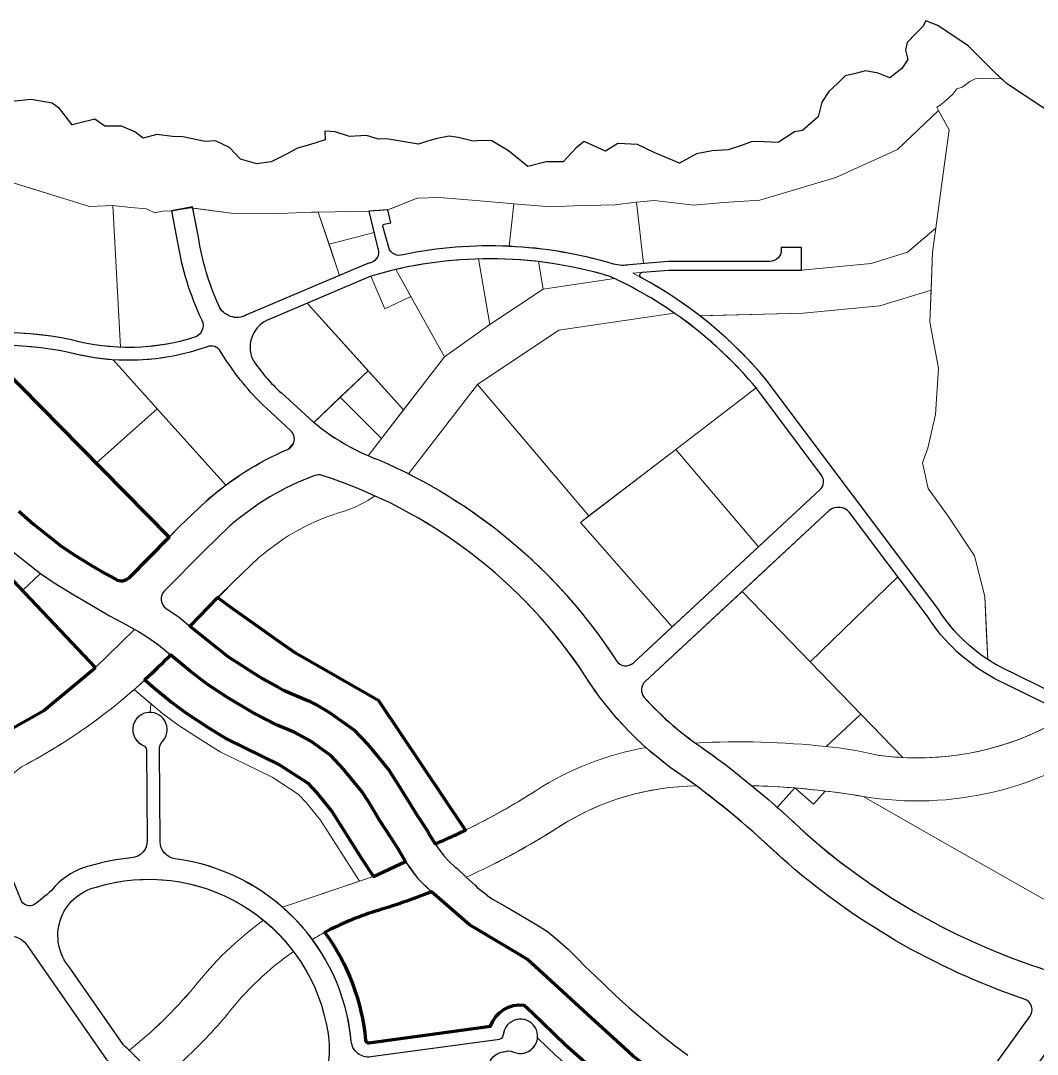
# Model space of a CAD drawing. Header units: millimetres. Extents: x 217071 to 255721, y 463380 to 469875.
# Drawn here: x 239683 to 240393, y 467463 to 468185 of the extents above; entities that cross this region are included whole.
import ezdxf

# ---------------------------------------------------------------- set-up
doc = ezdxf.new("R2010")
doc.units = ezdxf.units.MM
for name, color, linetype, lineweight in [('International_Boundary', 1, 'Continuous', 35), ('LAP BOUNDARY', 160, 'Continuous', 30), ('P_Agro Park', 254, 'Continuous', 0), ('P_Commercial', 10, 'Continuous', 0), ('P_Forward Tree Plantation', 62, 'Continuous', 0), ('P_Mixuse', 30, 'Continuous', 0), ('P_Protected Zone', 102, 'Continuous', 0), ('P_Residential', 2, 'Continuous', 0), ('P_Service', 33, 'Continuous', 0), ('P_Steep Slope', 74, 'Continuous', 0), ('PROPOSED ROAD', 250, 'Continuous', 30)]:
    doc.layers.add(name, color=color, linetype=linetype, lineweight=lineweight)
for name, color, linetype, lineweight, true_color in [('P_Defence', 44, 'Continuous', 0, 0xb06b11), ('P_Future Development', 191, 'Continuous', 0, 0xcb99fe), ('P_Institutional', 134, 'Continuous', 0, 0x1eafa2), ('P_Recreation', 53, 'Continuous', 0, 0xd1d969)]:
    doc.layers.add(name, color=color, linetype=linetype, lineweight=lineweight, true_color=true_color)

msp = doc.modelspace()

# ---------------------------------------------------------------- linework, layer by layer
at = {"layer": 'International_Boundary'}
msp.add_line((239788.29, 468051.92), (239803.02, 468054.78), dxfattribs=at)
at = {"layer": 'LAP BOUNDARY'}
msp.add_lwpolyline([(240408.25, 468116.4), (240371.92, 468140.37), (240362.93, 468148.73), (240344.54, 468167.12), (240323.22, 468181.46), (240314.98, 468184.79), (240312.74, 468180.71), (240307.88, 468175.92), (240301.81, 468169.64), (240300.61, 468164.19), (240302.41, 468157.72), (240298.1, 468151.3), (240289.74, 468144.96), (240281.67, 468148.21), (240272.89, 468149.71), (240265.82, 468148), (240258.53, 468146.21), (240253.25, 468140.93), (240247.18, 468135.36), (240242.39, 468127.79), (240239.69, 468117.57), (240228.82, 468108.18), (240223.25, 468107.15), (240211.72, 468099.81), (240202.11, 468100.23), (240193.76, 468100.3), (240186.21, 468097.64), (240176.9, 468094.63), (240165.84, 468093.8), (240154.77, 468091.8), (240142.89, 468085.3), (240125.77, 468092.51), (240113.71, 468098.37), (240099.9, 468099.01), (240091.33, 468093.69), (240076.36, 468100.49), (240070.7, 468095.95), (240061.71, 468086.23), (240049.93, 468086.23), (240037.11, 468082.99), (240023.46, 468093.83), (240011.87, 468100.87), (240004.09, 468101.08), (239998.8, 468100.58), (239988.52, 468103.29), (239982.16, 468104.08), (239973.88, 468102.58), (239967.01, 468100.64), (239960.66, 468098.59), (239938.49, 468102.36), (239932.72, 468101.96), (239924.5, 468104.59), (239912.68, 468103.79), (239902.48, 468107.22), (239895.38, 468107.64), (239895.59, 468101.57), (239884.6, 468098.17), (239876.17, 468095.66), (239868.24, 468091.28), (239857.8, 468086.26), (239847.97, 468084.78), (239836.59, 468088.08), (239828.69, 468096.13), (239818.96, 468100.82), (239811.84, 468100.51), (239796.29, 468103.61), (239788.92, 468103.79), (239778.13, 468105.4), (239768.48, 468102.77), (239762.71, 468107.08), (239753.43, 468111.08), (239741.78, 468111.08), (239734.8, 468116.03), (239718.98, 468111.97), (239710.08, 468123.43), (239705.05, 468127.18), (239690.34, 468129.65), (239676.56, 468128.46)], dxfattribs=at)
at = {"layer": 'P_Agro Park'}
for points in [[(239771.4, 467612.2), (239770.93, 467675.56, 0.172447), (239768.63, 467678.69, -0.824485), (239773.39, 467701.76), (239773.96, 467707.73), (239762.15, 467717.61, -0.058834), (239683.64, 467663.68, 0.089446), (239651.85, 467629.5, -0.842103), (239668.83, 467613.03, 0.243298), (239668.54, 467606.65), (239683.6, 467569.83, 0.395002), (239692.27, 467567.43, 0.026644), (239704.39, 467577.15, -0.164999), (239731.46, 467594.6, -0.052086), (239760.42, 467600.15, 0.391538)], [(239892.4, 467626.37), (239882.28, 467638.85), (239876.74, 467644.71), (239858.69, 467656.42), (239822.35, 467674.18), (239808.48, 467682.76), (239792.67, 467693.13), (239782.02, 467701), (239777.68, 467704.63), (239773.96, 467707.73), (239773.39, 467701.76, -0.659619), (239781.84, 467681.38, 0.203366), (239779.93, 467675.63), (239780.4, 467611.3, 0.374676), (239790.85, 467599.48, -0.148168), (239865.89, 467565.64), (239919.61, 467583.79)], [(240132.66, 467401), (240110, 467417.65), (240080.7, 467440.97), (240056.26, 467462.44), (240043.83, 467474.52, -0.526978), (240026.62, 467464.74, 0.205676), (240020.49, 467464.72, 0.482569), (240010.03, 467449.12, -0.191247), (240006.47, 467398.16, -0.023632), (239987.12, 467354.74, 0.310277), (239988.44, 467337.63, 0.045428), (240018.79, 467317.93), (240040.98, 467302.98, -0.118501)]]:
    msp.add_lwpolyline(points, format="xyb", close=True, dxfattribs=at)
msp.add_lwpolyline([(239669.25, 467402.3, -0.078133), (239696.56, 467426.66, 0.045141), (239746.34, 467456.21, 0.004656), (239742.76, 467459.55), (239687.12, 467539.75, 0.325451), (239670.58, 467544.62, -0.090435)], format="xyb", dxfattribs=at)
msp.add_lwpolyline([(239669.25, 467402.3, -0.078133), (239696.56, 467426.66, 0.045141), (239746.34, 467456.21, 0.004656), (239742.76, 467459.55), (239687.12, 467539.75, 0.325451), (239670.58, 467544.62, -0.090435)], format="xyb", dxfattribs=at)
at = {"layer": 'P_Commercial', "lineweight": 80}
msp.add_lwpolyline([(239681.66, 467842.22), (239691.94, 467833.22), (239700.8, 467826.23), (239711.15, 467818.06), (239719.62, 467812.32), (239732.36, 467804.35), (239742.08, 467798.82), (239749.38, 467794.67, 0.339932), (239759.04, 467796.01), (239786.71, 467824.12), (239724.95, 467886.74), (239654.92, 467957.75, 0.043478)], format="xyb", dxfattribs=at)
for points in [[(239875.3, 467742.75), (239861.52, 467752.41), (239845.36, 467764.01), (239831.22, 467774.15), (239820.37, 467781.94), (239801.22, 467761.89), (239813.78, 467751.83), (239813.78, 467751.83), (239827.59, 467740.77), (239845.86, 467729.06), (239852.04, 467725.18), (239862.77, 467719.3), (239866.56, 467717.21), (239883.84, 467709.84), (239889.96, 467706.7), (239898.7, 467701.76), (239915.53, 467689.51), (239925.37, 467679.26), (239928.82, 467675.21), (239940.22, 467661.06), (239946.36, 467651.65), (239960.09, 467629.57), (239961.99, 467626.66), (239967.21, 467618.44), (239968.37, 467616.24), (239972.35, 467609.84, 0.008734), (239987.62, 467616.68, 0.001328), (239989.92, 467617.77, 0.002127), (239993.6, 467619.53), (239933.01, 467709.86)], [(239784.09, 467712.3), (239788.21, 467708.87), (239798.38, 467701.34), (239813.85, 467691.2), (239827.19, 467682.95), (239863.63, 467665.14), (239883.18, 467652.45), (239889.81, 467645.44), (239900.52, 467632.23), (239920.81, 467600.11), (239929.37, 467587.09), (239951.6, 467597.7), (239946.44, 467606.38), (239941.82, 467613.66), (239933.41, 467626.5), (239925.99, 467638.94), (239921.1, 467646.44), (239908.44, 467662.07), (239899.69, 467671.36), (239885.69, 467681.54), (239873.94, 467687.94), (239862, 467692.8), (239845.39, 467701.33), (239827.39, 467712.21), (239813.18, 467721.53), (239801.01, 467730.75), (239787.61, 467741.94, -0.015469), (239769.67, 467724.36), (239776.75, 467718.43)], [(240116.08, 467425.59), (240141.73, 467406.74), (240157.42, 467426.56), (240131.87, 467445.67), (240110.48, 467461.68), (240104.26, 467467.39), (240081.5, 467488.25), (240058.58, 467509.27), (240036.84, 467529.2), (240031.9, 467532.14), (240001.41, 467550.23), (239996.31, 467553.26), (239969.76, 467576.37, -0.020604), (239930.12, 467562.7, 0.044423), (239895.41, 467548.09, -0.134799), (239923.81, 467472.8, 0.426909), (239926.07, 467471.01), (240011.05, 467482.62, -0.355657), (240034.6, 467497.36), (240040.06, 467492.13), (240063.05, 467469.79), (240087.12, 467448.64)]]:
    msp.add_lwpolyline(points, format="xyb", close=True, dxfattribs=at)
at = {"layer": 'P_Defence', "lineweight": 80}
msp.add_lwpolyline([(239735.36, 467733.09), (239640.48, 467832.99), (239533.68, 467788.75), (239554.39, 467682.61), (239563.55, 467666.66), (239579.34, 467643.49), (239605.17, 467630.5, 0.10864), (239635.39, 467652.05), (239668.73, 467685.84), (239699.18, 467703.16)], format="xyb", close=True, dxfattribs=at)
msp.add_lwpolyline([(239735.36, 467733.09), (239640.48, 467832.99), (239533.68, 467788.75), (239554.39, 467682.61), (239563.55, 467666.66), (239579.34, 467643.49), (239605.17, 467630.5, 0.10864), (239635.39, 467652.05), (239668.73, 467685.84), (239699.18, 467703.16)], format="xyb", close=True, dxfattribs=at)
at = {"layer": 'P_Forward Tree Plantation'}
for points in [[(239640.73, 467846.79), (239632.33, 467855.09), (239628.89, 467858.51), (239621.1, 467867.05), (239613.54, 467876.02), (239606.11, 467885.06), (239600.35, 467892), (239595.42, 467897.42, 0.278887), (239581.14, 467902.59), (239623.92, 467826.13), (239640.48, 467832.99), (239684.21, 467786.94), (239696.97, 467798.68), (239685.93, 467807.39), (239676.59, 467814.76), (239665.85, 467824.17), (239657.63, 467831.37), (239647.91, 467840.08)], [(239640.73, 467846.79), (239632.33, 467855.09), (239628.89, 467858.51), (239621.1, 467867.05), (239613.54, 467876.02), (239606.11, 467885.06), (239600.35, 467892), (239595.42, 467897.42, 0.278887), (239581.14, 467902.59), (239623.92, 467826.13), (239640.48, 467832.99), (239684.21, 467786.94), (239696.97, 467798.68), (239685.93, 467807.39), (239676.59, 467814.76), (239665.85, 467824.17), (239657.63, 467831.37), (239647.91, 467840.08)], [(239900.52, 467632.23), (239889.81, 467645.44), (239883.18, 467652.45), (239863.63, 467665.14), (239827.19, 467682.95), (239813.85, 467691.2), (239798.38, 467701.34), (239788.21, 467708.87), (239784.09, 467712.3), (239776.75, 467718.43), (239769.67, 467724.36, -0.00622), (239762.15, 467717.61), (239777.68, 467704.63), (239782.02, 467701), (239792.67, 467693.13), (239808.48, 467682.76), (239822.35, 467674.18), (239858.69, 467656.42), (239876.74, 467644.71), (239882.28, 467638.85), (239892.4, 467626.37), (239919.61, 467583.79), (239929.37, 467587.09), (239920.81, 467600.11)], [(239900.52, 467632.23), (239889.81, 467645.44), (239883.18, 467652.45), (239863.63, 467665.14), (239827.19, 467682.95), (239813.85, 467691.2), (239798.38, 467701.34), (239788.21, 467708.87), (239784.09, 467712.3), (239776.75, 467718.43), (239769.67, 467724.36, -0.00622), (239762.15, 467717.61), (239777.68, 467704.63), (239782.02, 467701), (239792.67, 467693.13), (239808.48, 467682.76), (239822.35, 467674.18), (239858.69, 467656.42), (239876.74, 467644.71), (239882.28, 467638.85), (239892.4, 467626.37), (239919.61, 467583.79), (239929.37, 467587.09), (239920.81, 467600.11)], [(240019.9, 467476.43, -1.004423), (240043.83, 467474.52), (240056.26, 467462.44), (240080.7, 467440.97), (240110, 467417.65), (240132.66, 467401, -0.009351), (240141.73, 467406.74), (240116.08, 467425.59), (240087.12, 467448.64), (240063.05, 467469.79), (240040.06, 467492.13), (240034.6, 467497.36, 0.355657), (240011.05, 467482.62), (239926.07, 467471.01, -0.426909), (239923.81, 467472.8, 0.134799), (239895.41, 467548.09, 0.011862), (239886.63, 467543.16, -0.136918), (239913.85, 467471.88, 0.426909), (239927.43, 467461.1), (240015.69, 467473.17, 0.369486)], [(240019.9, 467476.43, -1.004423), (240043.83, 467474.52), (240056.26, 467462.44), (240080.7, 467440.97), (240110, 467417.65), (240132.66, 467401, -0.009351), (240141.73, 467406.74), (240116.08, 467425.59), (240087.12, 467448.64), (240063.05, 467469.79), (240040.06, 467492.13), (240034.6, 467497.36, 0.355657), (240011.05, 467482.62), (239926.07, 467471.01, -0.426909), (239923.81, 467472.8, 0.134799), (239895.41, 467548.09, 0.011862), (239886.63, 467543.16, -0.136918), (239913.85, 467471.88, 0.426909), (239927.43, 467461.1), (240015.69, 467473.17, 0.369486)]]:
    msp.add_lwpolyline(points, format="xyb", close=True, dxfattribs=at)
at = {"layer": 'P_Future Development'}
msp.add_lwpolyline([(240509.29, 467655.47), (240445.99, 467685.15, -0.203173), (240271.07, 467643.03), (240338.44, 467604.66), (240360.25, 467592.23), (240404.85, 467566.83), (240447.56, 467542.5), (240456.03, 467552.99), (240464.01, 467565.81), (240512.69, 467644, 0.449337)], format="xyb", close=True, dxfattribs=at)
msp.add_lwpolyline([(240509.29, 467655.47), (240445.99, 467685.15, -0.203173), (240271.07, 467643.03), (240338.44, 467604.66), (240360.25, 467592.23), (240404.85, 467566.83), (240447.56, 467542.5), (240456.03, 467552.99), (240464.01, 467565.81), (240512.69, 467644, 0.449337)], format="xyb", close=True, dxfattribs=at)
msp.add_lwpolyline([(240509.29, 467655.47), (240445.99, 467685.15, -0.203173), (240271.07, 467643.03), (240338.44, 467604.66), (240360.25, 467592.23), (240404.85, 467566.83), (240447.56, 467542.5), (240456.03, 467552.99), (240464.01, 467565.81), (240512.69, 467644, 0.449337)], format="xyb", close=True, dxfattribs=at)
at = {"layer": 'P_Institutional'}
for points in [[(239950.24, 467912.95), (239925.52, 467940.37), (239906.17, 467921.91), (239934.91, 467893.08)], [(239720.07, 467783.74), (239706.52, 467792.2), (239696.97, 467798.68), (239684.21, 467786.94), (239735.36, 467733.09), (239762.6, 467759.57), (239753.93, 467764.47), (239745.12, 467769.25), (239730.1, 467778.03)]]:
    msp.add_lwpolyline(points, close=True, dxfattribs=at)
msp.add_lwpolyline([(239805.45, 467467.14, -0.025053), (239779.27, 467443.65, -0.012333), (239788.05, 467432.46, -0.079942), (239830.01, 467352.6, 0.529377), (239841.28, 467348.57, 0.027293), (239860.44, 467374.02, 0.069213), (239895.61, 467446.38, 0.127999), (239896.28, 467484.52, 0.110381), (239873.55, 467534.75, 0.075663), (239827.19, 467490.76, -0.022862)], format="xyb", close=True, dxfattribs=at)
at = {"layer": 'P_Mixuse'}
for points in [[(240073.72, 467834.43), (240079.55, 467838.89), (240045.64, 467879.05), (240001.91, 467930.83), (239953.74, 467868.37, -0.03774), (240001.7, 467839.48, -0.033081), (240039.76, 467808.46), (240039.76, 467808.46, -0.023517), (240064.08, 467783.58, -0.039073), (240098.74, 467737.93, 0.46582), (240110.9, 467736.42), (240137.82, 467761.41)], [(240234.23, 467737.02), (240186.66, 467786.27), (240118.9, 467723.38, 0.408377), (240118.37, 467712.2, 0.056607), (240154.01, 467680.33, -0.040474), (240245.37, 467677.85), (240269.46, 467700.55)], [(240224.39, 467623.44, -0.003227), (240230.57, 467617.6, 0.053146), (240312.06, 467559.65, 0.013303), (240334.26, 467547.94, 0.027972), (240382.77, 467527.27, 0.020538), (240419.71, 467515.6, 0.297408), (240428.02, 467518.3), (240447.56, 467542.5), (240404.85, 467566.83), (240360.25, 467592.23), (240338.44, 467604.66), (240271.07, 467643.03, 0.011984), (240244.56, 467646.83), (240236.56, 467637.55), (240223.35, 467648.94), (240211.2, 467635.41, -0.006766)]]:
    msp.add_lwpolyline(points, format="xyb", close=True, dxfattribs=at)
at = {"layer": 'P_Protected Zone'}
for points in [[(240319.61, 468023.11), (240321.84, 468039.81), (240302.08, 468023.15), (240276.76, 468015.14), (240228.13, 468010.59), (240135.34, 468010.65, 0.024089), (240135.34, 468010.65), (240110.28, 468008.47, -0.047113), (240157.24, 467978.65), (240164.02, 467978.83, 0.004784), (240164.02, 467978.83), (240229.52, 467980.59), (240282.75, 467985.57), (240318.57, 467996.61), (240318.57, 467996.61)], [(240319.61, 468023.11), (240321.84, 468039.81), (240302.08, 468023.15), (240276.76, 468015.14), (240228.13, 468010.59), (240135.34, 468010.65), (240110.28, 468008.47, -0.047113), (240157.24, 467978.65), (240164.02, 467978.83), (240229.52, 467980.59), (240282.75, 467985.57), (240318.57, 467996.61)], [(240058.73, 467968.56), (240139.32, 467980.64, 0.042131), (240097.5, 468004.71), (240047.69, 467997.24), (240010.55, 467972.58), (239978.89, 467950.12), (239925.59, 467880.99, 0.01312), (239933.07, 467878, -0.015354), (239953.74, 467868.37), (240001.91, 467930.83)], [(240058.73, 467968.56), (240139.32, 467980.64, 0.042131), (240097.5, 468004.71), (240047.69, 467997.24), (240010.55, 467972.58), (239978.89, 467950.12), (239925.59, 467880.99, 0.01312), (239933.07, 467878, -0.015354), (239953.74, 467868.37), (240001.91, 467930.83)], [(239909.07, 467842.33, 0.067645), (239930.47, 467852.92, 0.028493), (239893.59, 467867.22, 0.167239), (239888.38, 467867.13, 0.093952), (239828.84, 467831.67), (239811.08, 467814.66), (239783.43, 467786.57, 0.46606), (239784.59, 467774.37), (239793.66, 467768.12), (239799.98, 467762.88), (239801.2, 467761.86), (239820.37, 467781.94), (239832.15, 467793.3), (239849.14, 467809.57, -0.110763)], [(239909.07, 467842.33, 0.067645), (239930.47, 467852.92, 0.028493), (239893.59, 467867.22, 0.167239), (239888.38, 467867.13, 0.093952), (239828.84, 467831.67), (239811.08, 467814.66), (239783.43, 467786.57, 0.46606), (239784.59, 467774.37), (239793.66, 467768.12), (239799.98, 467762.88), (239801.2, 467761.86), (239820.37, 467781.94), (239832.15, 467793.3), (239849.14, 467809.57, -0.110763)], [(239652.01, 467629.75, -0.088881), (239683.64, 467663.68, 0.080627), (239787.61, 467741.94), (239784.63, 467744.43), (239779.17, 467748.96), (239770.87, 467754.68), (239765.17, 467758.11), (239762.6, 467759.57), (239735.36, 467733.09), (239699.18, 467703.16), (239668.73, 467685.84), (239635.39, 467652.05, -0.242086), (239561.43, 467624.13), (239561.95, 467618.44), (239562.68, 467610.31), (239564.93, 467602.01), (239566.41, 467594.17, 0.181529)], [(239652.01, 467629.75, -0.088881), (239683.64, 467663.68, 0.080627), (239787.61, 467741.94), (239784.63, 467744.43), (239779.17, 467748.96), (239770.87, 467754.68), (239765.17, 467758.11), (239762.6, 467759.57), (239735.36, 467733.09), (239699.18, 467703.16), (239668.73, 467685.84), (239635.39, 467652.05, -0.242086), (239561.43, 467624.13), (239561.95, 467618.44), (239562.68, 467610.31), (239564.93, 467602.01), (239566.41, 467594.17, 0.181529)], [(240445.99, 467685.15), (240415.37, 467699.51), (240414.43, 467699.97, -0.176524), (240280.22, 467672.03, 0.038426), (240245.37, 467677.85, 0.040388), (240154.01, 467680.33, 0.003981), (240154.01, 467680.33, 0.009262), (240160.49, 467675.91, -0.015801), (240193.45, 467650.53, -0.034934), (240271.07, 467643.03, 0.203173)], [(240445.99, 467685.15), (240415.37, 467699.51), (240414.43, 467699.97, -0.176524), (240280.22, 467672.03, 0.038426), (240245.37, 467677.85, 0.040388), (240154.01, 467680.33, 0.009262), (240160.49, 467675.91, -0.015801), (240193.45, 467650.53, -0.034934), (240271.07, 467643.03, 0.203173)], [(240269.46, 467700.55), (240245.37, 467677.85, -0.038426), (240280.22, 467672.03, 0.023266), (240298.76, 467670.22)], [(240269.46, 467700.55), (240245.37, 467677.85, -0.038426), (240280.22, 467672.03, 0.023266), (240298.76, 467670.22)], [(240058.55, 467621.61, -0.142433), (240154.79, 467650.34, 0.003865), (240146.88, 467656.14, -0.036594), (240119.54, 467677.14, 0.098505), (240043.23, 467647.42, -0.03187), (239989.92, 467617.77, -0.001328), (239987.62, 467616.68, -0.008741), (239972.34, 467609.84), (239972.6, 467609.43), (239974.37, 467606.82), (239978.39, 467601.6), (239981.8, 467597.95), (239986.36, 467593.71), (239987.61, 467592.83), (239994.1, 467586.63, 0.010116), (240012.68, 467595.5, 0.025938)], [(240058.55, 467621.61, -0.142433), (240154.79, 467650.34, 0.003865), (240146.88, 467656.14, -0.036594), (240119.54, 467677.14, 0.098505), (240043.23, 467647.42, -0.03187), (239989.92, 467617.77, -0.001328), (239987.62, 467616.68, -0.008741), (239972.34, 467609.84), (239972.6, 467609.43), (239974.37, 467606.82), (239978.39, 467601.6), (239981.8, 467597.95), (239986.36, 467593.71), (239987.61, 467592.83), (239994.1, 467586.63, 0.010116), (240012.68, 467595.5, 0.025938)], [(240244.56, 467646.83, 0.00954), (240223.35, 467648.94), (240236.56, 467637.55)], [(240244.56, 467646.83, 0.00954), (240223.35, 467648.94), (240236.56, 467637.55)], [(239960.07, 467586.06), (239954.91, 467592.75), (239952.63, 467596.12), (239951.6, 467597.7), (239929.37, 467587.09), (239865.89, 467565.64, -0.054036), (239886.63, 467543.16, -0.011862), (239895.41, 467548.09, -0.044423), (239930.12, 467562.7, 0.020604), (239969.76, 467576.37), (239964.83, 467580.96)], [(239960.07, 467586.06), (239954.91, 467592.75), (239952.63, 467596.12), (239951.6, 467597.7), (239929.37, 467587.09), (239865.89, 467565.64, -0.054036), (239886.63, 467543.16, -0.011862), (239895.41, 467548.09, -0.044423), (239930.12, 467562.7, 0.020604), (239969.76, 467576.37), (239964.83, 467580.96)], [(239873.55, 467534.75, 0.060204), (239852.55, 467556.63, 0.070132), (239803.87, 467509.64, -0.049093), (239758.82, 467465.7, -0.026498), (239779.23, 467443.63, 0.025084), (239805.45, 467467.14, 0.022862), (239827.19, 467490.76, -0.075663)], [(239873.55, 467534.75, 0.060204), (239852.55, 467556.63, 0.070132), (239803.87, 467509.64, -0.049093), (239758.82, 467465.7, -0.026498), (239779.23, 467443.63, 0.025084), (239805.45, 467467.14, 0.022862), (239827.19, 467490.76, -0.075663)]]:
    msp.add_lwpolyline(points, format="xyb", close=True, dxfattribs=at)
at = {"layer": 'P_Recreation'}
for points in [[(239906.17, 467921.91), (239887.69, 467904.29, 0.072829), (239925.59, 467880.99), (239934.91, 467893.08)], [(239906.17, 467921.91), (239887.69, 467904.29, 0.072829), (239925.59, 467880.99), (239934.91, 467893.08)], [(239930.47, 467852.92, -0.067645), (239909.07, 467842.33, 0.110763), (239849.14, 467809.57), (239832.15, 467793.3), (239814.57, 467775.45), (239801.2, 467761.86), (239808.17, 467756.02), (239818.5, 467747.41), (239829.01, 467739.63), (239844.05, 467729.98), (239852.04, 467725.18), (239858.22, 467721.62), (239861.74, 467719.51), (239871.8, 467714.72), (239877.42, 467712.37), (239883.84, 467709.84), (239889.96, 467706.7), (239898.7, 467701.76), (239915.53, 467689.51), (239925.37, 467679.26), (239928.82, 467675.21), (239940.22, 467661.06), (239946.36, 467651.65), (239953.77, 467639.23), (239961.99, 467626.66), (239967.21, 467618.44), (239969.36, 467614.38), (239972.34, 467609.84, 0.008741), (239987.62, 467616.68, 0.001328), (239989.92, 467617.77, 0.03187), (240043.23, 467647.42, -0.098505), (240119.54, 467677.14, -0.070281), (240076.93, 467727.49, 0.141534)], [(239930.47, 467852.92, -0.067645), (239909.07, 467842.33, 0.110763), (239849.14, 467809.57), (239832.15, 467793.3), (239820.72, 467781.69), (239831.22, 467774.15), (239845.36, 467764.01), (239861.52, 467752.41), (239875.3, 467742.75), (239933.01, 467709.86), (239993.6, 467619.53, 0.029741), (240043.23, 467647.42, -0.098505), (240119.54, 467677.14, -0.070281), (240076.93, 467727.49, 0.141534)], [(239930.47, 467852.92, -0.067645), (239909.07, 467842.33, 0.110763), (239849.14, 467809.57), (239832.15, 467793.3), (239820.72, 467781.69), (239831.22, 467774.15), (239845.36, 467764.01), (239861.52, 467752.41), (239875.3, 467742.75), (239933.01, 467709.86), (239993.6, 467619.53, 0.029741), (240043.23, 467647.42, -0.098505), (240119.54, 467677.14, -0.070281), (240076.93, 467727.49, 0.141534)], [(239930.47, 467852.92, -0.067645), (239909.07, 467842.33, 0.110763), (239849.14, 467809.57), (239832.15, 467793.3), (239820.72, 467781.69), (239831.22, 467774.15), (239845.36, 467764.01), (239861.52, 467752.41), (239875.3, 467742.75), (239933.01, 467709.86), (239993.6, 467619.53, 0.029741), (240043.23, 467647.42, -0.098505), (240119.54, 467677.14, -0.070281), (240076.93, 467727.49, 0.141534)], [(239735.94, 467579.76, 0.563238), (239717.33, 467523.4), (239754.53, 467469.79, -0.005324), (239758.83, 467465.71, 0.049083), (239803.87, 467509.64, -0.070132), (239852.55, 467556.63, 0.249832)], [(239735.94, 467579.76, 0.563238), (239717.33, 467523.4), (239754.53, 467469.79, -0.005324), (239758.83, 467465.71, 0.049083), (239803.87, 467509.64, -0.070132), (239852.55, 467556.63, 0.249832)]]:
    msp.add_lwpolyline(points, format="xyb", close=True, dxfattribs=at)
msp.add_lwpolyline([(240359.96, 467451.19), (240387.53, 467489.27, 0.504739), (240383.62, 467501.54, -0.099751), (240214.31, 467599.95, 0.030764), (240154.79, 467650.34, 0.140991), (240059.41, 467622.16, -0.026438), (240012.68, 467595.5, -0.010116), (239994.1, 467586.63), (239994.24, 467586.5), (240000.41, 467580.99), (240001.8, 467579.47), (240007.17, 467575.22), (240010.3, 467572.78), (240012.78, 467571.15), (240022.45, 467565.62), (240030.76, 467560.84), (240038.33, 467556.31), (240043.42, 467553.43), (240050.82, 467548.76), (240056.25, 467544.39), (240065.16, 467536.37), (240071.26, 467530.27), (240077.38, 467524.07), (240084.22, 467517.55), (240090.06, 467511.98), (240098.38, 467503.76), (240107.83, 467495.39), (240116.84, 467487.67), (240125.68, 467480.26), (240132.27, 467474.99), (240139.81, 467468.97), (240148.71, 467462.41)], format="xyb", dxfattribs=at)
msp.add_lwpolyline([(240359.96, 467451.19), (240387.53, 467489.27, 0.504739), (240383.62, 467501.54, -0.099751), (240214.31, 467599.95, 0.030764), (240154.79, 467650.34, 0.140991), (240059.41, 467622.16, -0.026438), (240012.68, 467595.5, -0.010116), (239994.1, 467586.63), (239994.24, 467586.5), (240000.41, 467580.99), (240001.8, 467579.47), (240007.17, 467575.22), (240010.3, 467572.78), (240012.78, 467571.15), (240022.45, 467565.62), (240030.76, 467560.84), (240038.33, 467556.31), (240043.42, 467553.43), (240050.82, 467548.76), (240056.25, 467544.39), (240065.16, 467536.37), (240071.26, 467530.27), (240077.38, 467524.07), (240084.22, 467517.55), (240090.06, 467511.98), (240098.38, 467503.76), (240107.83, 467495.39), (240116.84, 467487.67), (240125.68, 467480.26), (240132.27, 467474.99), (240139.81, 467468.97), (240148.71, 467462.41)], format="xyb", dxfattribs=at)
msp.add_lwpolyline([(240359.96, 467451.19), (240387.53, 467489.27, 0.504739), (240383.62, 467501.54, -0.099751), (240214.31, 467599.95, 0.030764), (240154.79, 467650.34, 0.140991), (240059.41, 467622.16, -0.026438), (240012.68, 467595.5, -0.010116), (239994.1, 467586.63), (239994.24, 467586.5), (240000.41, 467580.99), (240001.8, 467579.47), (240007.17, 467575.22), (240010.3, 467572.78), (240012.78, 467571.15), (240022.45, 467565.62), (240030.76, 467560.84), (240038.33, 467556.31), (240043.42, 467553.43), (240050.82, 467548.76), (240056.25, 467544.39), (240065.16, 467536.37), (240071.26, 467530.27), (240077.38, 467524.07), (240084.22, 467517.55), (240090.06, 467511.98), (240098.38, 467503.76), (240107.83, 467495.39), (240116.84, 467487.67), (240125.68, 467480.26), (240132.27, 467474.99), (240139.81, 467468.97), (240148.71, 467462.41)], format="xyb", dxfattribs=at)
msp.add_lwpolyline([(240359.96, 467451.19), (240387.53, 467489.27, 0.504739), (240383.62, 467501.54, -0.099751), (240214.31, 467599.95, 0.030764), (240154.79, 467650.34, 0.140991), (240059.41, 467622.16, -0.026438), (240012.68, 467595.5, -0.010116), (239994.1, 467586.63), (239994.24, 467586.5), (240000.41, 467580.99), (240001.8, 467579.47), (240007.17, 467575.22), (240010.3, 467572.78), (240012.78, 467571.15), (240022.45, 467565.62), (240030.76, 467560.84), (240038.33, 467556.31), (240043.42, 467553.43), (240050.82, 467548.76), (240056.25, 467544.39), (240065.16, 467536.37), (240071.26, 467530.27), (240077.38, 467524.07), (240084.22, 467517.55), (240090.06, 467511.98), (240098.38, 467503.76), (240107.83, 467495.39), (240116.84, 467487.67), (240125.68, 467480.26), (240132.27, 467474.99), (240139.81, 467468.97), (240148.71, 467462.41)], format="xyb", dxfattribs=at)
at = {"layer": 'P_Residential'}
for points in [[(240321.84, 468039.81), (240326.25, 468072.84), (240331.07, 468108.62), (240323.76, 468122.06), (240295.09, 468094.91), (240252.16, 468075.37), (240199.09, 468059.55), (240173.71, 468057.87), (240152.88, 468055.87), (240125.16, 468059.16), (240112.86, 468058), (240117.7, 468015.14), (240135.08, 468016.65), (240205.95, 468016.6, 0.414391), (240213.95, 468024.6), (240213.95, 468026.43), (240228.03, 468026.43), (240228.13, 468010.59), (240276.76, 468015.14), (240302.08, 468023.15)], [(239747.4, 468055.78), (239731.08, 468055.09), (239678.6, 468071.42), (239663.04, 468073.29), (239650.41, 468072.04), (239652.17, 467966.61, -0.065097), (239718.61, 467961.94, 0.056687), (239752.6, 467956.71)], [(240027.18, 468056.99), (240000.94, 468059.17), (239975.17, 468061.37), (239959.92, 468060.92), (239939.25, 468052.6), (239941.51, 468043.63), (239936.7, 468042.6, 0.429215), (239935.94, 468041.36), (239939.96, 468026.32, 0.427432), (239950.06, 468021.36, -0.062144), (240024.08, 468027.2)], [(240112.86, 468058), (240097.88, 468056.3), (240069.02, 468055.42), (240053.15, 468054.76), (240027.18, 468056.99), (240024.08, 468027.2, -0.061837), (240096.93, 468014.78, 0.113018), (240107.91, 468014.29), (240117.7, 468015.14)], [(239792.35, 468031.01), (239788.29, 468051.92), (239782.07, 468051.69), (239776.62, 468050.69), (239770.84, 468053.37), (239760.01, 468054.37), (239747.4, 468055.78), (239752.6, 467956.71, 0.08682), (239804.57, 467963.72, 0.43968), (239809.51, 467975.63, -0.072719)], [(239890.62, 468051.11), (239886.12, 468051.02), (239864.05, 468050.13), (239829.91, 468050.35), (239803.18, 468053.95), (239807.13, 468033.6, 0.067322), (239821.26, 467985.95, 0.449583), (239840.71, 467979.31), (239905.65, 468006.92)], [(239929.68, 468036.89), (239898.27, 468028.61), (239905.65, 468006.92), (239924.29, 468014.85, -0.002024), (239926.62, 468015.54, 0.375277), (239932.93, 468023.61)], [(240002.52, 468018.4, 0.050134), (239944.81, 468011), (239978.89, 467950.12), (240010.55, 467972.58)], [(240044.46, 468016.52, 0.036124), (240002.52, 468018.4), (240010.55, 467972.58), (240047.69, 467997.24)], [(239944.81, 468011, 0.015522), (239927.35, 468006.37), (239937.28, 467983.63), (239955.29, 467992.27)], [(240321.58, 467909.84), (240323.68, 467942.13), (240317.8, 467974.32), (240318.57, 467996.61), (240282.75, 467985.57), (240229.52, 467980.59), (240157.24, 467978.65, -0.054594), (240203.52, 467933.86), (240323.21, 467774.21, 0.106592), (240358.18, 467738.66), (240356.9, 467760.22), (240356, 467782.64), (240348.83, 467811.04), (240330.57, 467838.87), (240316.5, 467858.06), (240312.61, 467875.99), (240316.2, 467886.16)], [(239883.02, 467987.52), (239856.99, 467976.45, 0.438618), (239845.05, 467948.12, 0.065927), (239864.99, 467924.82), (239881.58, 467909.68, 0.01326), (239887.69, 467904.29), (239925.52, 467940.37)], [(240196.44, 467928.29, 0.067854), (240139.32, 467980.64), (240058.73, 467968.56), (240001.91, 467930.83), (240079.55, 467838.89), (240140.28, 467885.33)], [(239716.54, 467953.17, 0.062553), (239654.92, 467957.75), (239724.95, 467886.74), (239735.67, 467875.87), (239778.28, 467913.83), (239747.68, 467947.97, -0.049105)], [(239827.05, 467946.84), (239822.62, 467953.86, 0.35206), (239813.15, 467957.13, -0.103657), (239747.68, 467947.97), (239778.28, 467913.83), (239826.15, 467860.41, -0.059455), (239869.24, 467885.34, 0.030189), (239870.1, 467885.77), (239873.57, 467889.88, 0.306617), (239871.47, 467898.6), (239854.77, 467913.84, -0.056727)], [(240196.44, 467928.29), (240140.28, 467885.33), (240198, 467817.25), (240240.89, 467857.06, 0.383855), (240241.85, 467867.72)], [(239778.28, 467913.83), (239735.67, 467875.87), (239786.71, 467824.12), (239794.23, 467831.75), (239812.57, 467849.32, -0.020884), (239826.15, 467860.41)], [(240261.58, 467841.41, 0.405386), (240247.49, 467842.72), (240186.66, 467786.27), (240234.23, 467737.02), (240295.29, 467796.45)], [(240315.8, 467769.09), (240295.29, 467796.45), (240234.23, 467737.02), (240298.76, 467670.22, 0.152631), (240414.43, 467699.97), (240363.13, 467725.26, -0.128788)]]:
    msp.add_lwpolyline(points, format="xyb", close=True, dxfattribs=at)
for points in [[(239929.68, 468036.89), (239926.02, 468051.83), (239890.62, 468051.11), (239898.27, 468028.61)], [(239955.29, 467992.27), (239937.28, 467983.63), (239927.35, 468006.37), (239883.02, 467987.52), (239950.24, 467912.95), (239978.89, 467950.12)], [(240140.28, 467885.33), (240073.72, 467834.43), (240137.82, 467761.41), (240198, 467817.25)]]:
    msp.add_lwpolyline(points, close=True, dxfattribs=at)
at = {"layer": 'P_Service'}
for points in [[(240097.5, 468004.71, 0.003037), (240094.33, 468006.17, 0.043865), (240044.46, 468016.52), (240047.69, 467997.24)], [(240097.5, 468004.71, 0.003037), (240094.33, 468006.17, 0.043865), (240044.46, 468016.52), (240047.69, 467997.24)], [(240223.35, 467648.94, 0.013397), (240193.45, 467650.53, -0.008853), (240211.2, 467635.41)], [(240223.35, 467648.94, 0.013397), (240193.45, 467650.53, -0.008853), (240211.2, 467635.41)]]:
    msp.add_lwpolyline(points, format="xyb", close=True, dxfattribs=at)
at = {"layer": 'P_Steep Slope'}
for points in [[(239678.6, 468071.42), (239686.08, 468069.09), (239731.08, 468055.09), (239747.4, 468055.78), (239747.4, 468055.78), (239760.01, 468054.37), (239770.84, 468053.37), (239776.62, 468050.69), (239782.07, 468051.69), (239788.29, 468051.92), (239802.11, 468054.09), (239811.16, 468052.87), (239829.91, 468050.35), (239864.05, 468050.13), (239886.12, 468051.02), (239890.62, 468051.11), (239926.02, 468051.83), (239933.69, 468052.28), (239939.65, 468052.78), (239959.92, 468060.92), (239975.17, 468061.37), (240000.94, 468059.17), (240027.18, 468056.99), (240053.15, 468054.76), (240069.02, 468055.42), (240097.88, 468056.3), (240112.86, 468058), (240125.16, 468059.16), (240152.88, 468055.87), (240173.71, 468057.87), (240199.09, 468059.55), (240252.16, 468075.37), (240295.09, 468094.91), (240323.76, 468122.06), (240322.54, 468124.32), (240324.94, 468125.88), (240328.41, 468128.6), (240333.64, 468133.45), (240336.62, 468137.16), (240340.22, 468138.35), (240345.61, 468142.26), (240349.26, 468144.07), (240355.11, 468144.65), (240359.97, 468144.3), (240367.79, 468144.21), (240362.93, 468148.73), (240344.54, 468167.12), (240323.22, 468181.46), (240314.98, 468184.79), (240312.74, 468180.71), (240307.88, 468175.92), (240301.81, 468169.64), (240300.61, 468164.19), (240302.41, 468157.72), (240298.1, 468151.3), (240289.74, 468144.96), (240281.67, 468148.21), (240272.89, 468149.71), (240265.82, 468148), (240258.53, 468146.21), (240253.25, 468140.93), (240247.18, 468135.36), (240242.39, 468127.79), (240239.69, 468117.57), (240228.82, 468108.18), (240223.25, 468107.15), (240211.72, 468099.81), (240202.11, 468100.23), (240193.76, 468100.3), (240186.21, 468097.64), (240176.9, 468094.63), (240165.84, 468093.8), (240154.77, 468091.8), (240142.89, 468085.3), (240125.77, 468092.51), (240113.71, 468098.37), (240099.9, 468099.01), (240091.33, 468093.69), (240076.36, 468100.49), (240070.7, 468095.95), (240061.71, 468086.23), (240049.93, 468086.23), (240037.11, 468082.99), (240023.46, 468093.83), (240011.87, 468100.87), (240004.09, 468101.08), (239998.8, 468100.58), (239988.52, 468103.29), (239982.16, 468104.08), (239973.88, 468102.58), (239967.01, 468100.64), (239960.66, 468098.59), (239938.49, 468102.36), (239932.72, 468101.96), (239924.5, 468104.59), (239912.68, 468103.79), (239902.48, 468107.22), (239895.38, 468107.64), (239895.59, 468101.57), (239884.6, 468098.17), (239876.17, 468095.66), (239868.24, 468091.28), (239857.8, 468086.26), (239847.97, 468084.78), (239836.59, 468088.08), (239828.69, 468096.13), (239818.96, 468100.82), (239811.84, 468100.51), (239796.29, 468103.61), (239788.92, 468103.79), (239778.13, 468105.4), (239768.48, 468102.77), (239762.71, 468107.08), (239753.43, 468111.08), (239741.78, 468111.08), (239734.8, 468116.03), (239718.98, 468111.97), (239710.08, 468123.43), (239705.05, 468127.18), (239690.34, 468129.65), (239676.56, 468128.46)], [(239678.6, 468071.42), (239686.08, 468069.09), (239731.08, 468055.09), (239747.4, 468055.78), (239760.01, 468054.37), (239770.84, 468053.37), (239776.62, 468050.69), (239782.07, 468051.69), (239788.29, 468051.92), (239802.11, 468054.09), (239811.16, 468052.87), (239829.91, 468050.35), (239864.05, 468050.13), (239886.12, 468051.02), (239890.62, 468051.11), (239926.02, 468051.83), (239933.69, 468052.28), (239939.65, 468052.78), (239959.92, 468060.92), (239975.17, 468061.37), (240000.94, 468059.17), (240027.18, 468056.99), (240053.15, 468054.76), (240069.02, 468055.42), (240097.88, 468056.3), (240112.86, 468058), (240125.16, 468059.16), (240152.88, 468055.87), (240173.71, 468057.87), (240199.09, 468059.55), (240252.16, 468075.37), (240295.09, 468094.91), (240323.76, 468122.06), (240322.54, 468124.32), (240324.94, 468125.88), (240328.41, 468128.6), (240333.64, 468133.45), (240336.62, 468137.16), (240340.22, 468138.35), (240345.61, 468142.26), (240349.26, 468144.07), (240355.11, 468144.65), (240359.97, 468144.3), (240367.79, 468144.21), (240362.93, 468148.73), (240344.54, 468167.12), (240323.22, 468181.46), (240314.98, 468184.79), (240312.74, 468180.71), (240307.88, 468175.92), (240301.81, 468169.64), (240300.61, 468164.19), (240302.41, 468157.72), (240298.1, 468151.3), (240289.74, 468144.96), (240281.67, 468148.21), (240272.89, 468149.71), (240265.82, 468148), (240258.53, 468146.21), (240253.25, 468140.93), (240247.18, 468135.36), (240242.39, 468127.79), (240239.69, 468117.57), (240228.82, 468108.18), (240223.25, 468107.15), (240211.72, 468099.81), (240202.11, 468100.23), (240193.76, 468100.3), (240186.21, 468097.64), (240176.9, 468094.63), (240165.84, 468093.8), (240154.77, 468091.8), (240142.89, 468085.3), (240125.77, 468092.51), (240113.71, 468098.37), (240099.9, 468099.01), (240091.33, 468093.69), (240076.36, 468100.49), (240070.7, 468095.95), (240061.71, 468086.23), (240049.93, 468086.23), (240037.11, 468082.99), (240023.46, 468093.83), (240011.87, 468100.87), (240004.09, 468101.08), (239998.8, 468100.58), (239988.52, 468103.29), (239982.16, 468104.08), (239973.88, 468102.58), (239967.01, 468100.64), (239960.66, 468098.59), (239938.49, 468102.36), (239932.72, 468101.96), (239924.5, 468104.59), (239912.68, 468103.79), (239902.48, 468107.22), (239895.38, 468107.64), (239895.59, 468101.57), (239884.6, 468098.17), (239876.17, 468095.66), (239868.24, 468091.28), (239857.8, 468086.26), (239847.97, 468084.78), (239836.59, 468088.08), (239828.69, 468096.13), (239818.96, 468100.82), (239811.84, 468100.51), (239796.29, 468103.61), (239788.92, 468103.79), (239778.13, 468105.4), (239768.48, 468102.77), (239762.71, 468107.08), (239753.43, 468111.08), (239741.78, 468111.08), (239734.8, 468116.03), (239718.98, 468111.97), (239710.08, 468123.43), (239705.05, 468127.18), (239690.34, 468129.65), (239676.56, 468128.46)]]:
    msp.add_lwpolyline(points, dxfattribs=at)
msp.add_lwpolyline([(240408.25, 468116.4), (240371.92, 468140.37), (240367.79, 468144.21), (240359.97, 468144.3), (240355.11, 468144.65), (240349.26, 468144.07), (240345.61, 468142.26), (240340.22, 468138.35), (240336.62, 468137.16), (240333.64, 468133.45), (240328.41, 468128.6), (240324.94, 468125.88), (240322.54, 468124.32), (240323.76, 468122.06), (240331.07, 468108.62), (240326.25, 468072.84), (240321.84, 468039.81), (240319.61, 468023.11), (240318.61, 467997.85), (240317.8, 467974.32), (240323.68, 467942.13), (240321.58, 467909.84), (240316.2, 467886.16), (240312.61, 467875.99), (240316.5, 467858.06), (240330.57, 467838.87), (240348.83, 467811.04), (240356, 467782.64), (240358.18, 467738.66, 0.022297), (240367.24, 467733.27), (240419.27, 467707.62)], format="xyb", dxfattribs=at)
msp.add_lwpolyline([(240408.25, 468116.4), (240371.92, 468140.37), (240367.79, 468144.21), (240359.97, 468144.3), (240355.11, 468144.65), (240349.26, 468144.07), (240345.61, 468142.26), (240340.22, 468138.35), (240336.62, 468137.16), (240333.64, 468133.45), (240328.41, 468128.6), (240324.94, 468125.88), (240322.54, 468124.32), (240323.76, 468122.06), (240331.07, 468108.62), (240326.25, 468072.84), (240321.84, 468039.81), (240319.61, 468023.11), (240318.61, 467997.85), (240317.8, 467974.32), (240323.68, 467942.13), (240321.58, 467909.84), (240316.2, 467886.16), (240312.61, 467875.99), (240316.5, 467858.06), (240330.57, 467838.87), (240348.83, 467811.04), (240356, 467782.64), (240358.18, 467738.66, 0.022297), (240367.24, 467733.27), (240419.27, 467707.62)], format="xyb", dxfattribs=at)
at = {"layer": 'PROPOSED ROAD'}
for points in [[(240096.93, 468014.78, 0.124459), (239950.06, 468021.36, -0.427432), (239939.96, 468026.32), (239935.94, 468041.36, -0.429215), (239936.7, 468042.6), (239941.51, 468043.63), (239939.25, 468052.6), (239926.02, 468051.83), (239932.93, 468023.61, -0.375277), (239926.62, 468015.54, 0.002024), (239924.29, 468014.85), (239840.71, 467979.31), (239840.71, 467979.31), (239840.71, 467979.31, -0.449583), (239821.26, 467985.95, -0.067322), (239807.13, 468033.6), (239803.02, 468054.78), (239788.29, 468051.92), (239792.35, 468031.01, 0.072719), (239809.51, 467975.63), (239809.51, 467975.63, -0.43968), (239804.57, 467963.72, -0.144217), (239718.61, 467961.94, 0.113956), (239603.05, 467958.86, 0.379717)], [(240228.13, 468010.59), (240228.03, 468026.43), (240213.95, 468026.43), (240213.95, 468024.6, -0.414391), (240205.95, 468016.6), (240135.08, 468016.65), (240107.91, 468014.29, -0.113018), (240096.93, 468014.78)], [(240377.8, 467434.91), (240425.87, 467501.31), (240462.22, 467546.33), (240471.65, 467561.05), (240471.65, 467561.05), (240525.69, 467647.85, 0.449337), (240522.29, 467659.32), (240419.27, 467707.62), (240367.24, 467733.27, -0.129197), (240323.21, 467774.21), (240203.52, 467933.86, 0.096161), (240116.31, 468005.31, -0.744688), (240117.09, 468009.06), (240135.34, 468010.65), (240228.13, 468010.59)], [(239681.66, 467842.22), (239691.94, 467833.22), (239700.8, 467826.23), (239711.15, 467818.06), (239719.62, 467812.32), (239732.36, 467804.35), (239742.08, 467798.82), (239742.08, 467798.82), (239749.38, 467794.67, 0.339932), (239759.04, 467796.01), (239794.23, 467831.75), (239812.57, 467849.32, -0.080439), (239869.24, 467885.34, 0.545022), (239871.47, 467898.6), (239854.77, 467913.84, -0.056727), (239827.05, 467946.84), (239822.62, 467953.86, 0.35206), (239813.15, 467957.13, -0.153544), (239716.54, 467953.17, 0.106319), (239612.3, 467951.85, 0.710733)], [(240359.96, 467451.19), (240387.53, 467489.27, 0.504739), (240383.62, 467501.54, -0.099751), (240214.31, 467599.95, 0.034633), (240146.88, 467656.14, -0.107151), (240076.93, 467727.49, 0.170715), (239893.59, 467867.22, 0.167239), (239888.38, 467867.13, 0.093952), (239828.84, 467831.67), (239811.08, 467814.66), (239783.43, 467786.57)], [(239783.43, 467786.57, 0.46606), (239784.59, 467774.37), (239793.66, 467768.12), (239799.98, 467762.88), (239799.98, 467762.88), (239799.98, 467762.88), (239827.6, 467740.77), (239852.04, 467725.18), (239852.04, 467725.18), (239852.04, 467725.18), (239852.04, 467725.18), (239866.56, 467717.21), (239866.56, 467717.21), (239883.84, 467709.84), (239898.7, 467701.76), (239898.7, 467701.76), (239915.53, 467689.51), (239925.37, 467679.26), (239925.37, 467679.26), (239940.22, 467661.06), (239946.36, 467651.65), (239946.36, 467651.65), (239972.6, 467609.43), (239972.6, 467609.43), (239972.6, 467609.43), (239972.6, 467609.43), (239974.37, 467606.82), (239978.39, 467601.6), (239981.8, 467597.95), (239986.36, 467593.71), (239987.61, 467592.83), (239994.24, 467586.5), (240000.41, 467580.99), (240001.8, 467579.47), (240007.17, 467575.22), (240010.3, 467572.78), (240012.78, 467571.15), (240022.45, 467565.62), (240030.76, 467560.84), (240038.33, 467556.31), (240043.42, 467553.43), (240050.82, 467548.76), (240056.25, 467544.39), (240065.16, 467536.37), (240071.26, 467530.27), (240077.38, 467524.07), (240084.22, 467517.55), (240090.06, 467511.98), (240098.38, 467503.76), (240107.83, 467495.39), (240116.84, 467487.67), (240125.68, 467480.26), (240132.27, 467474.99), (240139.81, 467468.97), (240148.71, 467462.41)], [(240010.03, 467449.12, -0.465664), (240019.83, 467464.65), (240020.56, 467464.75, -0.219612), (240027.05, 467464.54, 3.140769), (240019.9, 467476.43, -0.369486), (240015.69, 467473.17), (239927.43, 467461.1, -0.426909), (239913.85, 467471.88, 0.350536), (239790.85, 467599.48, -0.374676), (239780.4, 467611.3), (239779.93, 467675.63, -0.219612), (239782.17, 467681.73, 3.140769), (239768.63, 467678.69, -0.172447), (239770.93, 467675.56), (239771.4, 467612.2, -0.391538), (239760.42, 467600.15, 0.052086), (239731.46, 467594.6, 0.164999), (239704.39, 467577.15, -0.026644), (239692.27, 467567.43, -0.395002), (239683.6, 467569.83), (239668.31, 467607.22, -0.245723)], [(239717.33, 467523.4, -0.563238), (239735.94, 467579.76, -0.440455), (239896.28, 467484.52, -0.127999), (239895.61, 467446.38, -0.096689), (239841.28, 467348.57, -0.529377), (239830.01, 467352.6, 0.001355), (239830.01, 467352.6, 0.124653), (239754.53, 467469.79), (239717.33, 467523.4)], [(239670.58, 467544.62, -0.325451), (239687.12, 467539.75), (239742.76, 467459.55, -0.126166)]]:
    msp.add_lwpolyline(points, format="xyb", dxfattribs=at)
for points in [[(240094.33, 468006.17, 0.146595), (239927.35, 468006.37), (239927.35, 468006.37), (239856.99, 467976.45, 0.438618), (239845.05, 467948.12), (239845.05, 467948.12, 0.438618), (239845.05, 467948.12), (239845.05, 467948.12, 0.065927), (239864.99, 467924.82), (239881.58, 467909.68), (239881.58, 467909.68, 0.099404), (239933.07, 467878, -0.147216), (240097.12, 467740.47, 0.003554), (240098.74, 467737.93, 0.46582), (240110.9, 467736.42), (240240.89, 467857.06, 0.383855), (240241.85, 467867.72), (240196.44, 467928.29, 0.113375)], [(240118.37, 467712.2, 0.065904), (240160.49, 467675.91, -0.034659), (240230.57, 467617.6, 0.115407), (240419.71, 467515.6, 0.297408), (240428.02, 467518.3), (240456.03, 467552.99), (240464.01, 467565.81), (240464.01, 467565.81), (240512.69, 467644, 0.449337), (240509.29, 467655.47), (240415.37, 467699.51), (240363.13, 467725.26, -0.128788), (240315.8, 467769.09), (240261.58, 467841.41, 0.405386), (240247.49, 467842.72), (240118.9, 467723.38, 0.408377)]]:
    msp.add_lwpolyline(points, format="xyb", close=True, dxfattribs=at)
msp.add_lwpolyline([(239676.59, 467814.76), (239685.93, 467807.39), (239696.97, 467798.68), (239706.52, 467792.2), (239720.07, 467783.74), (239730.1, 467778.03), (239745.12, 467769.25), (239753.93, 467764.47), (239765.17, 467758.11), (239770.87, 467754.68), (239779.17, 467748.96), (239784.63, 467744.43), (239787.61, 467741.94), (239801.01, 467730.75), (239813.18, 467721.53), (239827.39, 467712.21), (239845.39, 467701.33), (239845.39, 467701.33), (239845.39, 467701.33), (239862, 467692.8), (239862, 467692.8), (239873.94, 467687.94), (239873.94, 467687.94), (239885.69, 467681.54), (239899.69, 467671.36), (239908.44, 467662.07), (239908.44, 467662.07), (239921.1, 467646.44), (239925.99, 467638.94), (239933.41, 467626.5), (239941.82, 467613.66), (239946.44, 467606.38), (239946.44, 467606.38), (239951.6, 467597.7), (239951.6, 467597.7), (239960.07, 467586.06), (239960.07, 467586.06), (239969.76, 467576.37), (239969.76, 467576.37), (239969.76, 467576.37), (239969.76, 467576.37), (239969.76, 467576.37), (239996.31, 467553.26), (239996.31, 467553.26), (239996.31, 467553.26), (239996.31, 467553.26), (239996.31, 467553.26), (240036.84, 467529.2), (240036.84, 467529.2), (240036.84, 467529.2), (240036.84, 467529.2), (240036.84, 467529.2), (240036.84, 467529.2), (240036.84, 467529.2), (240036.84, 467529.2), (240036.84, 467529.2), (240110.48, 467461.68)], dxfattribs=at)

doc.saveas('drawing.dxf')
